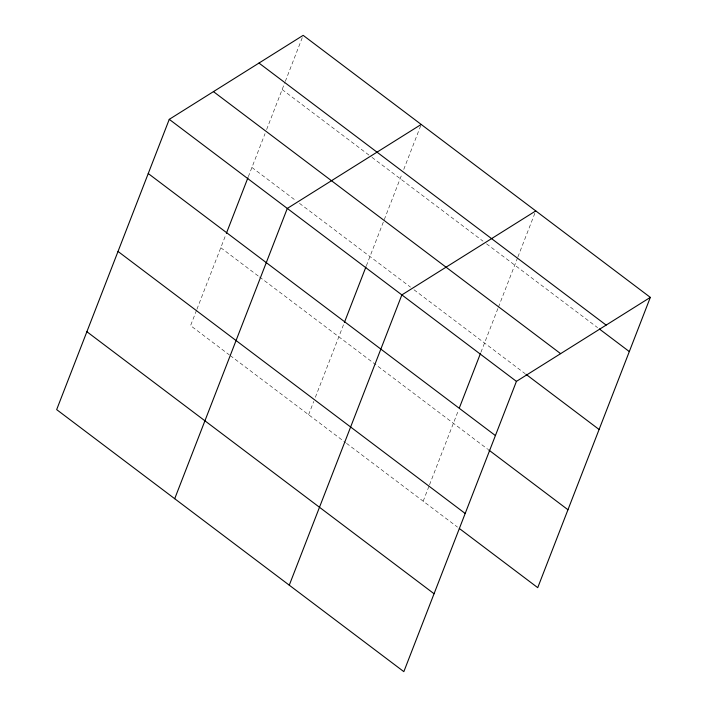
<?xml version="1.0" encoding="UTF-8"?>
<svg xmlns="http://www.w3.org/2000/svg" width="707" height="707" viewBox="0 0 707 707"><rect width="100%" height="100%" fill="white"/><g stroke="black" fill="none" stroke-linecap="round" stroke-linejoin="round"><path stroke-width="0.53" stroke-dasharray="3.54 2.65" d="M196.537 310.249L190.572 325.627L229.333 354.879M196.935 309.224L225.975 234.344M248.334 176.715L265.045 133.623M266.636 129.522L284.921 82.392M285.319 81.367L302.764 36.375M308.606 414.717L313.775 401.39M315.366 397.29L344.017 323.435M366.367 265.805L402.159 173.524M403.75 169.433L420.806 125.466M423.175 501.192L429.14 485.815M429.538 484.79L458.578 409.901M480.937 352.272L498.046 308.164M498.444 307.138L517.524 257.949M517.913 256.924L535.765 210.907M282.146 89.542L371.113 156.698M371.988 157.361L483.022 241.158M486.54 243.818L597.583 327.633M251.922 167.453L295.968 200.7M299.494 203.351L410.502 287.139M414.028 289.799L525.062 373.614M220.787 247.724L258.665 276.313M259.549 276.976L487.759 449.219M230.208 355.55L345.617 442.653M346.501 443.324L457.544 527.13"/><path stroke-width="1.06" d="M169.265 119.342L56.666 409.618L403.838 671.65L516.428 381.373L650.334 297.382L303.162 35.35L169.265 119.342L516.428 381.373M226.381 233.319L247.936 177.74M174.709 498.709L287.298 208.432L421.204 124.441M344.415 322.401L365.97 266.831M289.269 585.184L401.868 294.899L535.765 210.907M459.382 407.842L480.53 353.306M650.334 297.382L537.735 587.658L459.303 528.456M258.974 63.064L606.146 325.096M599.342 328.958L629.31 351.573M213.452 91.627L560.616 353.65M525.946 374.277L599.094 429.485M148.24 173.533L495.404 435.565M488.643 449.891L567.96 509.747M118.025 251.445L465.188 513.476M86.89 331.716L434.054 593.739"/></g></svg>
